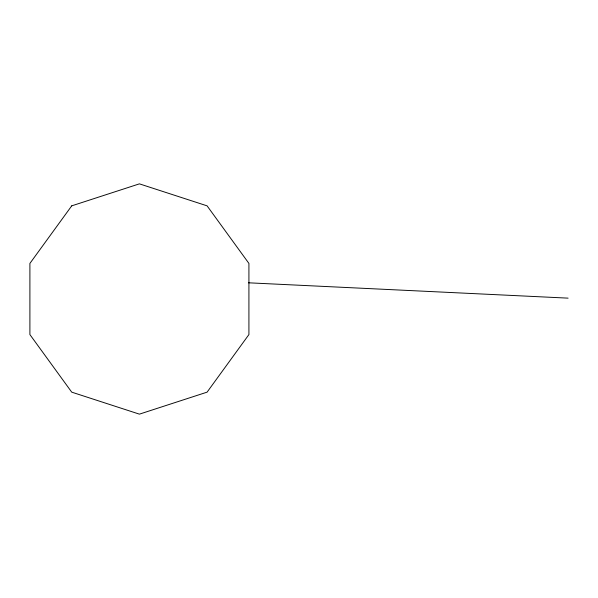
<?xml version="1.0" encoding="UTF-8"?>
<svg xmlns="http://www.w3.org/2000/svg" width="598" height="598" viewBox="0 0 598 598"><rect width="100%" height="100%" fill="white"/><g stroke="black" fill="none" stroke-linecap="round" stroke-linejoin="round"><path stroke-width="0.9" d="M248.447 282.802L568.1 298.14M71.73 205.847L29.9 263.419L29.9 334.581L71.73 392.153L139.409 414.145L207.087 392.153L248.918 334.581L248.918 263.419L207.087 205.847L139.409 183.855L71.73 205.847"/></g></svg>
